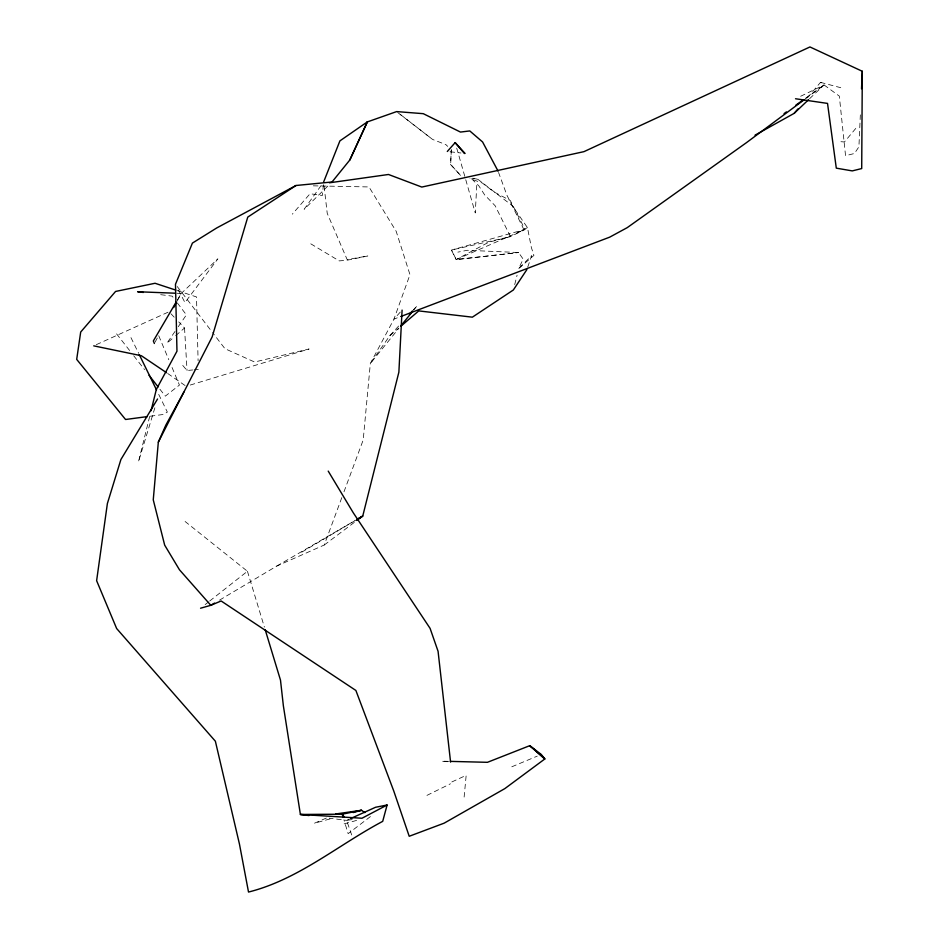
<?xml version="1.0" encoding="UTF-8"?>
<svg xmlns="http://www.w3.org/2000/svg" width="939" height="939" viewBox="0 0 939 939"><rect width="100%" height="100%" fill="white"/><g stroke="black" fill="none" stroke-linecap="round" stroke-linejoin="round"><path stroke-width="0.7" stroke-dasharray="4.7 3.52" d="M860.347 114.875L858.915 146.836L854.455 153.491L845.546 155.698L839.325 96.118L820.522 82.362L806.413 98.959M476.754 185.382L475.275 212.989L456.354 146.86M323.368 184.713L322.382 195.476L310.046 193.727L292.334 214.162M464.124 797.058L466.167 775.356L449.394 783.079M149.677 416.435L138.456 461.882L155.428 405.988M514.701 284.611L517.084 275.174M527.741 267.063L531.615 255.678L518.786 268.437L523.14 259.07L518.539 252.521L467.199 250.29L457.88 252.133M219.526 600.138L276.735 566.076L324.248 545.007L341.949 497.259M343.979 491.801L363.205 439.957L370.33 363.51L393.969 319.096L409.967 274.658L396.188 231.334L368.992 186.943L310.586 185.781M155.064 342.195L157.811 337.066M177.095 301.149L181.227 293.449L217.86 258.859L184.948 302.581L177.377 287.921M177.565 299.705L181.227 293.449L176.872 293.273M175.006 331.455L166.86 343.298L174.595 336.608M178.257 326.725L186.392 314.882L177.213 302.757M398.629 326.044L389.814 335.692L370.33 363.51L398.829 328.345M321.079 185.582L304.142 209.28L329.953 184.021M413.547 310.199L417.221 305.668L413.313 309.952M855.758 128.432L844.443 141.965L837.529 141.46M400.284 312.1L393.969 319.096L400.8 316.502M809.606 98.689L824.019 85.015L798.103 97.492M175.699 335.646L184.537 328.004L178.727 321.913M518.786 268.437L533.927 255.396L531.357 247.497L527.472 227.637L512.166 205.571L506.931 195.253L498.574 172.506M389.814 335.692L398.711 328.063M205.136 604.61L208.564 601.911M209.702 601.007L247.438 571.288L185.1 521.497M370.447 816.566L348.134 833.668L343.909 819.77M324.248 545.007L355.752 521.321M805.192 99.006L824.019 85.015L805.204 98.466M301.748 552.167L355.282 520.488M276.735 566.076L355.165 520.476M471.566 178.75L478.796 185.793L484.712 194.972L495.182 205.805L510.476 236.64L451.459 250.044L456.061 259.598L488.785 242.203L510.476 236.64L525.007 229.445L510.347 200.582L493.844 191.873L482.423 183.058L470.005 178.621M527.472 227.637L517.964 232.414L523.633 229.116L512.166 205.571L477.822 179.279L472.963 178.257M426.952 795.38L450.438 783.795M96.318 344.66L169.043 311.76M349.214 819.184L346.573 820.369L329.26 818.151M456.19 259.551L525.007 229.445L451.589 249.997L456.19 259.551L518.539 252.521L456.061 259.598M326.385 818.033L314.342 823.257L332.359 818.292M511.802 766.799L537.249 756.141M190.241 385.049L309.084 348.991L254.61 362.02L224.961 348.709L212.59 332.594M344.132 823.867L357.982 820.029M352.172 819.594L346.573 820.369L352.231 836.449M150.24 416.212L163.292 414.475L167.353 412.068L157.775 392.479M182.741 365.412L187.037 370.494L192.671 369.978M194.08 369.849L198.317 369.461M448.795 761.341L441.635 761.153L448.02 761.799M450.051 151.778L460.979 152.987M160.675 294.67L172.201 296.137L173.868 298.344M472.481 178.222L477.822 179.279M820.522 82.362L840.769 87.703M177.166 290.562L196.509 296.935L198.094 360.764M397.678 112.492L432.574 139.43L445.861 144.618L447.68 146.355M310.774 243.823L339.202 260.889L346.796 260.291L367.806 255.971L347.137 259.563L327.23 213.364L323.943 184.877M167.694 373.487L185.112 385.542M400.131 114.288L432.574 139.43M170.98 313.79L174.854 317.852M116.577 333.861L130.122 351.151M133.725 355.764L144.559 369.602M159.9 389.216L165.323 396.129L179.443 385.072L171.602 366.41M177.248 286.548L211.709 331.444M130.967 337.629L138.632 353.299M158.738 335.751L168.809 359.743M247.438 571.288L264.387 627.099M184.537 328.004L187.037 370.494M451.307 149.841L450.685 164.431L460.979 175.945L450.556 164.478L451.307 149.841"/><path stroke-width="1.41" d="M329.366 182.812L388.488 174.478L421.787 187.061L583.964 151.648L809.958 46.95L862.307 71.282L861.709 168.562L852.272 170.898L836.297 168.151L827.529 103.407L795.509 98.748M861.521 88.724L862.307 71.282M402.092 310.093L398.875 372.149L362.747 516.063L356.914 520.452M367.384 121.906L349.813 160.017L332.019 181.99L295.985 185.499L247.767 217.097L212.144 336.937L183.786 392.256L165.827 425.144L158.327 442.152L153.257 499.818L164.677 545.136L179.443 569.75L210.817 605.315L221.123 600.972L355.881 690.458L393.793 791.096L409.216 836.273L444.147 823.163L504.853 788.596L544.831 758.958L541.275 754.451L529.749 745.672L487.435 762.315L450.227 761.376M151.073 410.742L156.332 389.439L176.966 351.209L175.487 284.247L192.413 243.095L216.756 227.931L295.985 185.499M350.529 818.585L375.553 807.27L387.103 805.016L382.701 821.355C338.087 845.03 298.356 879.55 248.518 892.05L239.457 844.091L215.371 741.223L116.647 628.531L96.623 580.689L107.386 503.515L120.908 459.511L157.552 398.993M323.615 182.025L339.906 140.885L367.266 121.941L396.657 111.588L423.278 113.678L460.486 132.07L469.782 130.932L482.587 141.965L498.093 171.168M349.813 160.017L367.266 121.941M158.327 442.152L183.786 392.256M173.656 307.558L175.722 303.708M176.086 302.205L153.339 340.963L154.372 343.474M526.873 269.599L513.34 289.998L472.364 317.171L418.735 310.903L400.941 326.162M400.671 326.079L412.632 311.337M755.015 135.169L794.171 113.349L797.939 108.924M447.316 151.484L455.145 142.634L465.075 153.433M409.392 314.248L412.327 311.032M794.171 113.349L808.585 99.663M804.019 99.874L746.364 142.728L627.264 227.625L609.693 237.156L400.8 316.502M784.053 113.607L786.401 111.917M795.803 105.191L801.683 100.989M214.55 603.096L210.817 605.315L200.559 608.214M356.527 519.748L362.747 516.063L357.689 519.009M387.103 805.016L361.984 818.245L300.398 814.453L283.367 705.799L280.491 680.118L265.244 629.881M353.158 812.564L361.48 810.275L364.837 812.634M335.751 813.972L361.48 810.275L342.207 814.207L300.398 814.453L309.06 815.557M147.329 416.599L125.556 419.498L76.693 359.379L80.695 332.042L115.567 291.454L155.052 283.273L175.781 290.104M175.417 293.226L137.622 291.736L143.385 292.463M93.724 345.845L141.378 355.74L166.496 372.677M455.145 142.634L464.465 153.55M149.078 375.377L158.104 386.903M344.39 817.294L342.207 814.207L343.064 816.989M328.216 471.108L353.346 512.894L430.085 628.367L438.067 651.279L450.579 762.057M139.265 354.602L156.496 389.861M534.491 749.733L529.749 745.672L544.831 758.958L534.491 749.733"/></g></svg>
